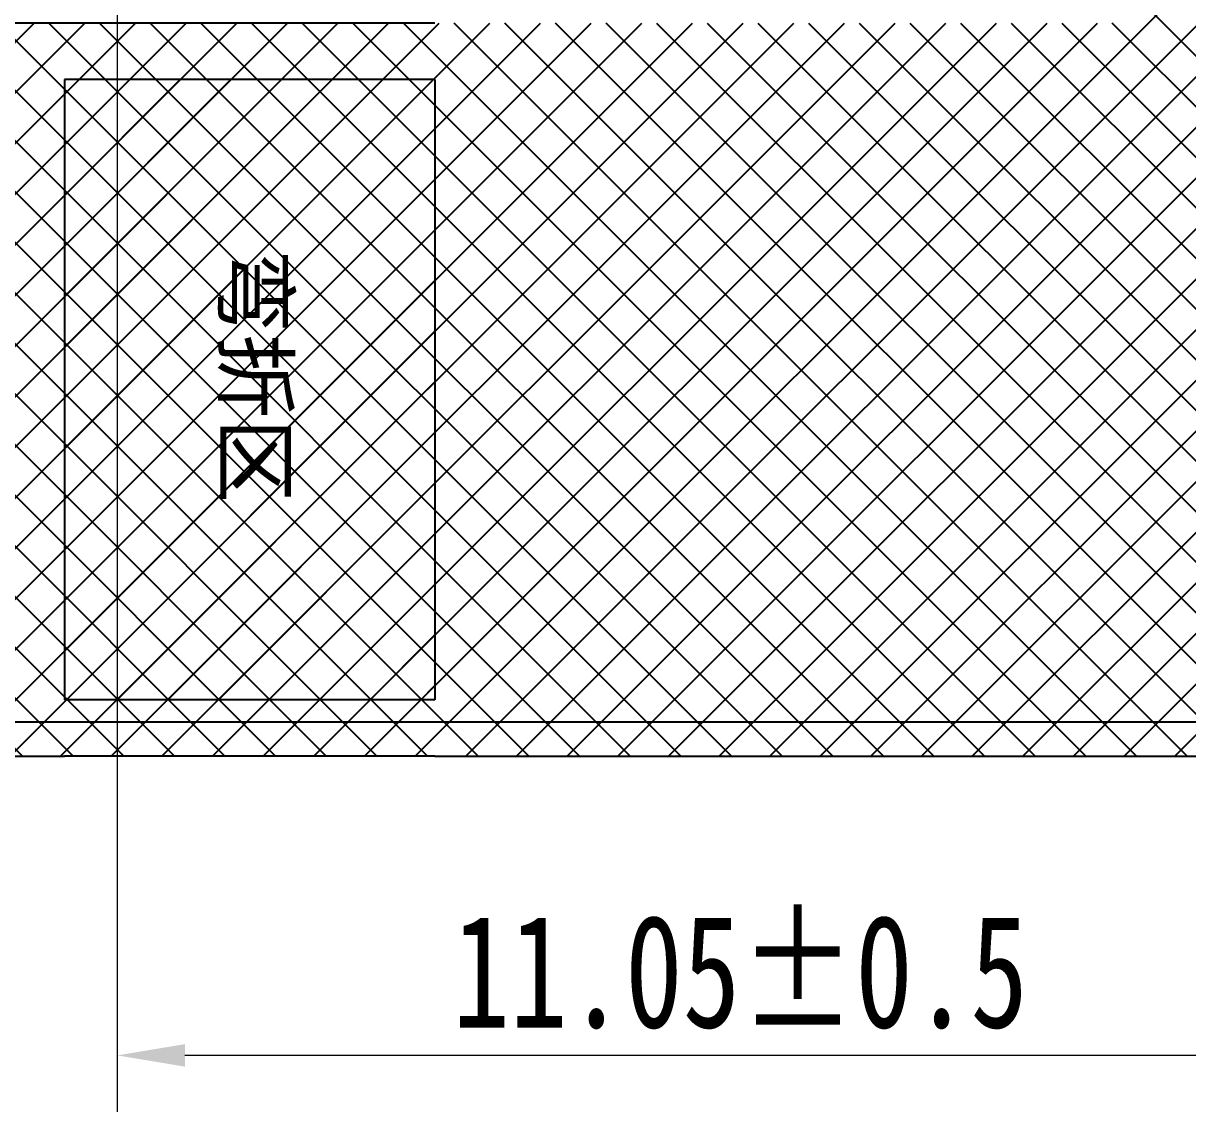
# Model space of a CAD drawing. Header units: inches. Extents: x 4290 to 4597, y -1782 to -1574.
# Drawn here: x 4370.52 to 4380.85, y -1693.68 to -1684.03 of the extents above; entities that cross this region are included whole.
import ezdxf

# ---------------------------------------------------------------- set-up
doc = ezdxf.new("R2010")
doc.units = ezdxf.units.IN
doc.header["$LTSCALE"] = 0.2
doc.header["$MEASUREMENT"] = 0
doc.layers.add('dim', color=82, linetype='Continuous', lineweight=9)
doc.styles.add('宋体', font='')
doc.styles.add('宝明', font='simhei.ttf')
doc.styles.add('样式 1', font='', dxfattribs={"width": 0.75})
doc.styles.get('宋体').set_extended_font_data('SimSun')
doc.styles.get('样式 1').set_extended_font_data('SimSun')
doc.dimstyles.new('ISO-25$0', dxfattribs={"dimscale": 0, "dimtxt": 1, "dimasz": 0.6, "dimexe": 0.5, "dimexo": 0.3, "dimgap": 0.2, "dimtad": 1, "dimrnd": 0.0005, "dimdsep": 46, "dimtxsty": '样式 1', "dimcen": 2.5, "dimclrd": 3, "dimclre": 3, "dimclrt": 3, "dimazin": 0, "dimtfac": 1, "dimtmove": 0, "dimatfit": 3, "dimfxl": 1, "dimlwd": 9, "dimlwe": 9, "dimarcsym": 0})
doc.dimstyles.new('STANDARD$0', dxfattribs={"dimtxt": 2, "dimasz": 2, "dimexe": 0.2, "dimexo": 0.2, "dimgap": 1, "dimtad": 1, "dimdec": 1, "dimzin": 0, "dimdsep": 46, "dimtxsty": 'Standard', "dimcen": 0, "dimclrd": 256, "dimclre": 256, "dimclrt": 7, "dimadec": 0, "dimazin": 0, "dimtfac": 1, "dimtdec": 1, "dimtofl": 0, "dimtmove": 0, "dimatfit": 0, "dimfxl": 1, "dimtolj": 1, "dimtzin": 0, "dimarcsym": 0})

# ---------------------------------------------------------------- blocks, each defined once
blk = doc.blocks.new('*D57')
at = {"layer": 'Defpoints', "color": 0, "transparency": 16777216}
for p in [(4384.011, -1676.261), (4361.236, -1690.227), (4386.204, -1690.227)]:
    blk.add_point(p, dxfattribs=at)
at = {"layer": 'dim', "color": 7, "lineweight": -2, "transparency": 16777216}
for p, q in [((4383.861, -1676.261), (4361.236, -1676.261)), ((4361.236, -1677.561), (4361.236, -1688.927)), ((4386.054, -1690.227), (4361.236, -1690.227))]:
    blk.add_line(p, q, dxfattribs=at)
at = {"layer": 'dim', "color": 7, "transparency": 16777216}
for points in [[(4361.02, -1677.561), (4361.453, -1677.561), (4361.236, -1676.261)], [(4361.02, -1688.927), (4361.453, -1688.927), (4361.236, -1690.227)]]:
    blk.add_solid(points, dxfattribs=at)
at = {"layer": 'dim', "color": 7, "transparency": 16777216, "insert": (4360.336, -1683.244), "char_height": 1.3, "attachment_point": 5, "rotation": 90, "style": '宋体'}
blk.add_mtext('\\A1;13.97', dxfattribs=at)
blk = doc.blocks.new('*D58')
at = {"layer": 'Defpoints', "color": 0, "transparency": 16777216}
for p in [(4371.357, -1656.589), (4382.404, -1687.011), (4371.357, -1693.182)]:
    blk.add_point(p, dxfattribs=at)
at = {"layer": 'dim', "color": 3, "lineweight": 9, "transparency": 16777216}
for p, q in [((4371.357, -1656.889), (4371.357, -1693.682)), ((4382.404, -1687.311), (4382.404, -1693.682)), ((4381.804, -1693.182), (4371.957, -1693.182))]:
    blk.add_line(p, q, dxfattribs=at)
at = {"layer": 'dim', "color": 3, "transparency": 16777216}
for points in [[(4371.957, -1693.082), (4371.957, -1693.282), (4371.357, -1693.182)], [(4381.804, -1693.082), (4381.804, -1693.282), (4382.404, -1693.182)]]:
    blk.add_solid(points, dxfattribs=at)
at = {"layer": 'dim', "color": 3, "transparency": 16777216, "insert": (4376.88, -1692.443), "char_height": 1, "attachment_point": 5, "style": '样式 1'}
blk.add_mtext('11.05±0.5', dxfattribs=at)

msp = doc.modelspace()

# ---------------------------------------------------------------- hatches: boundary and pattern name
h = msp.add_hatch()
h.set_pattern_fill('ANSI37', color=5, scale=0.1, style=0)
h.set_pattern_definition([(45, (3064.9562, -2102.44152), (-0.2245064, 0.2245064), []), (135, (3064.9562, -2102.44152), (-0.2245064, -0.2245064), [])])
edge = h.paths.add_edge_path()
edge.add_line((4378.137, -1676.492), (4386.49, -1676.492))
edge.add_line((4386.49, -1676.492), (4386.49, -1680.442))
edge.add_line((4386.49, -1680.442), (4389.49, -1680.442))
edge.add_line((4389.49, -1680.442), (4389.49, -1686.227))
edge.add_line((4389.49, -1686.227), (4382.404, -1686.227))
edge.add_line((4382.404, -1686.227), (4382.404, -1690.527))
edge.add_line((4382.404, -1690.527), (4374.174, -1690.527))
edge.add_line((4374.174, -1690.527), (4370.889, -1690.527))
edge.add_line((4370.889, -1690.527), (4364.466, -1690.527))
edge.add_line((4364.466, -1690.527), (4364.466, -1684.027))
edge.add_line((4364.466, -1684.027), (4370.889, -1684.027))
edge.add_line((4370.889, -1684.027), (4374.174, -1684.027))
edge.add_line((4374.174, -1684.027), (4380.137, -1684.027))
edge.add_arc((4380.137, -1683.527), 0.5, 270, 360)
edge.add_line((4380.637, -1683.527), (4380.637, -1680.802))
edge.add_arc((4380.137, -1680.802), 0.5, 0, 90)
edge.add_line((4380.137, -1680.302), (4377.496, -1680.302))
edge.add_arc((4377.496, -1679.802), 0.5, 180.0016, 270, ccw=False)
edge.add_line((4376.996, -1679.802), (4376.996, -1676.992))
edge.add_arc((4377.496, -1676.992), 0.5, 90, 180.0016, ccw=False)
edge.add_line((4377.496, -1676.492), (4378.137, -1676.492))
h.paths.add_polyline_path([(4380.2, -1682.121), (4388.395, -1682.121), (4388.395, -1684.289), (4380.2, -1684.289)], flags=25)
h = msp.add_hatch()
h.set_pattern_fill('ANSI31', color=256, scale=0.1, style=0)
h.set_pattern_definition([(45, (3064.9562, -2102.44152), (-0.2245064, 0.2245064), [])])
h.paths.add_polyline_path([(4374.174, -1690.027), (4370.889, -1690.027), (4370.889, -1684.527), (4374.174, -1684.527)])
h.paths.add_polyline_path([(4372.051, -1685.852), (4372.051, -1688.583), (4373.126, -1688.583), (4373.126, -1685.852)], flags=24)

# ---------------------------------------------------------------- linework, layer by layer
at = {"color": 30}
for p, q in [((4370.889, -1684.027), (4364.466, -1684.027)), ((4374.174, -1684.027), (4370.889, -1684.027)), ((4374.174, -1684.527), (4370.889, -1684.527)), ((4374.174, -1690.027), (4370.889, -1690.027)), ((4374.174, -1690.527), (4370.889, -1690.527)), ((4374.174, -1690.527), (4382.404, -1690.527))]:
    msp.add_line(p, q, dxfattribs=at)
at = {"color": 30, "linetype": 'Continuous'}
for p, q in [((4370.889, -1684.527), (4370.889, -1690.027)), ((4374.174, -1684.527), (4374.174, -1690.027)), ((4364.466, -1690.527), (4370.889, -1690.527))]:
    msp.add_line(p, q, dxfattribs=at)

# ---------------------------------------------------------------- texts
at = {"color": 6, "style": '宝明'}
msp.add_text('弯折区', height=0.55, rotation=270, dxfattribs=at).set_placement((4372.307, -1686.031))

# ---------------------------------------------------------------- dimensions: what is measured, and where the dimension line sits
at = {"layer": 'dim'}
dim = msp.add_linear_dim(base=(4371.357, -1693.182), p1=(4382.404, -1687.011), p2=(4371.357, -1656.589), dimstyle='ISO-25$0', override={"dimscale": 1, "dimgap": 0.2, "dimtol": 1, "dimlim": 0, "dimtp": 0.5, "dimtm": 0.5}, dxfattribs=at)
dim.commit()
dim.dimension.update_dxf_attribs({"geometry": '*D58', "text_midpoint": (4376.88, -1692.443)})
at = {"layer": 'dim', "color": 7}
dim = msp.add_linear_dim(base=(4361.236, -1690.227), p1=(4384.011, -1676.261), p2=(4386.204, -1690.227), angle=90, dimstyle='STANDARD$0', override={"dimscale": 0.5, "dimtxt": 2.6, "dimasz": 2.6, "dimexe": 0, "dimexo": 0.3, "dimgap": 0.5, "dimtoh": 1, "dimdec": 2, "dimtxsty": '宋体', "dimclrd": 7, "dimclre": 7, "dimadec": 1, "dimtdec": 2, "dimatfit": 3}, dxfattribs=at)
dim.commit()
dim.dimension.update_dxf_attribs({"geometry": '*D57', "text_midpoint": (4360.336, -1683.244)})

doc.saveas('drawing.dxf')
